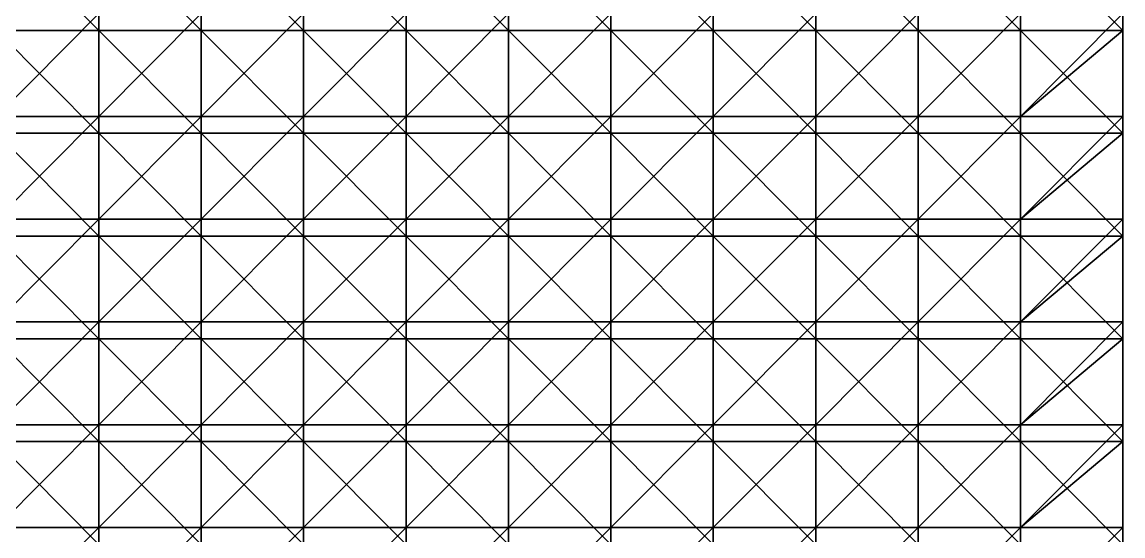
# Model space of a CAD drawing. Header units: inches. Extents: x 0 to 300, y 0 to 160.
# Drawn here: x 225 to 300, y 41.5 to 76.5 of the extents above; entities that cross this region are included whole.
import ezdxf

# ---------------------------------------------------------------- set-up
doc = ezdxf.new("R2010")
doc.units = ezdxf.units.IN
doc.header["$LTSCALE"] = 198.929398
doc.header["$MEASUREMENT"] = 0
for name, color, linetype in [('2', 7, 'CONTINUOUS'), ('4', 7, 'CONTINUOUS'), ('6', 7, 'CONTINUOUS')]:
    doc.layers.add(name, color=color, linetype=linetype)

msp = doc.modelspace()

# ---------------------------------------------------------------- linework, layer by layer
at = {"layer": '2', "linetype": 'CONTINUOUS'}
for points in [[(300, 82.93, -6.957), (300, 82.93), (300, 75.923, -6.957), (300, 82.93, -6.957)], [(300, 82.93), (300, 75.923), (300, 75.923, -6.957), (300, 82.93)], [(300, 82.93, -153.043), (300, 82.93, -146.087), (300, 75.923, -153.043), (300, 82.93, -153.043)], [(300, 77.07, -160), (300, 82.93, -153.043), (300, 75.923, -160), (300, 77.07, -160)], [(300, 75.923, -160), (300, 82.93, -153.043), (300, 75.923, -153.043), (300, 75.923, -160)], [(300, 82.93, -146.087), (300, 82.93, -139.13), (300, 75.923, -146.087), (300, 82.93, -146.087)], [(300, 75.923, -153.043), (300, 82.93, -146.087), (300, 75.923, -146.087), (300, 75.923, -153.043)], [(300, 82.93, -139.13), (300, 82.93, -132.174), (300, 75.923, -139.13), (300, 82.93, -139.13)], [(300, 75.923, -146.087), (300, 82.93, -139.13), (300, 75.923, -139.13), (300, 75.923, -146.087)], [(300, 82.93, -132.174), (300, 82.93, -125.217), (300, 75.923, -132.174), (300, 82.93, -132.174)], [(300, 75.923, -139.13), (300, 82.93, -132.174), (300, 75.923, -132.174), (300, 75.923, -139.13)], [(300, 82.93, -125.217), (300, 82.93, -118.261), (300, 75.923, -125.217), (300, 82.93, -125.217)], [(300, 75.923, -132.174), (300, 82.93, -125.217), (300, 75.923, -125.217), (300, 75.923, -132.174)], [(300, 82.93, -118.261), (300, 82.93, -111.304), (300, 75.923, -118.261), (300, 82.93, -118.261)], [(300, 75.923, -125.217), (300, 82.93, -118.261), (300, 75.923, -118.261), (300, 75.923, -125.217)], [(300, 82.93, -111.304), (300, 82.93, -104.348), (300, 75.923, -111.304), (300, 82.93, -111.304)], [(300, 75.923, -118.261), (300, 82.93, -111.304), (300, 75.923, -111.304), (300, 75.923, -118.261)], [(300, 82.93, -104.348), (300, 82.93, -97.391), (300, 75.923, -104.348), (300, 82.93, -104.348)], [(300, 75.923, -111.304), (300, 82.93, -104.348), (300, 75.923, -104.348), (300, 75.923, -111.304)], [(300, 82.93, -97.391), (300, 82.93, -90.435), (300, 75.923, -97.391), (300, 82.93, -97.391)], [(300, 75.923, -104.348), (300, 82.93, -97.391), (300, 75.923, -97.391), (300, 75.923, -104.348)], [(300, 82.93, -90.435), (300, 82.93, -83.478), (300, 75.923, -90.435), (300, 82.93, -90.435)], [(300, 75.923, -97.391), (300, 82.93, -90.435), (300, 75.923, -90.435), (300, 75.923, -97.391)], [(300, 82.93, -83.478), (300, 82.93, -76.522), (300, 75.923, -83.478), (300, 82.93, -83.478)], [(300, 75.923, -90.435), (300, 82.93, -83.478), (300, 75.923, -83.478), (300, 75.923, -90.435)], [(300, 82.93, -76.522), (300, 82.93, -69.565), (300, 75.923, -76.522), (300, 82.93, -76.522)], [(300, 75.923, -83.478), (300, 82.93, -76.522), (300, 75.923, -76.522), (300, 75.923, -83.478)], [(300, 82.93, -69.565), (300, 82.93, -62.609), (300, 75.923, -69.565), (300, 82.93, -69.565)], [(300, 75.923, -76.522), (300, 82.93, -69.565), (300, 75.923, -69.565), (300, 75.923, -76.522)], [(300, 82.93, -62.609), (300, 82.93, -55.652), (300, 75.923, -62.609), (300, 82.93, -62.609)], [(300, 75.923, -69.565), (300, 82.93, -62.609), (300, 75.923, -62.609), (300, 75.923, -69.565)], [(300, 82.93, -55.652), (300, 82.93, -48.696), (300, 75.923, -55.652), (300, 82.93, -55.652)], [(300, 75.923, -62.609), (300, 82.93, -55.652), (300, 75.923, -55.652), (300, 75.923, -62.609)], [(300, 82.93, -48.696), (300, 82.93, -41.739), (300, 75.923, -48.696), (300, 82.93, -48.696)], [(300, 75.923, -55.652), (300, 82.93, -48.696), (300, 75.923, -48.696), (300, 75.923, -55.652)], [(300, 82.93, -41.739), (300, 82.93, -34.783), (300, 75.923, -41.739), (300, 82.93, -41.739)], [(300, 75.923, -48.696), (300, 82.93, -41.739), (300, 75.923, -41.739), (300, 75.923, -48.696)], [(300, 82.93, -34.783), (300, 82.93, -27.826), (300, 75.923, -34.783), (300, 82.93, -34.783)], [(300, 75.923, -41.739), (300, 82.93, -34.783), (300, 75.923, -34.783), (300, 75.923, -41.739)], [(300, 82.93, -27.826), (300, 82.93, -20.87), (300, 75.923, -27.826), (300, 82.93, -27.826)], [(300, 75.923, -34.783), (300, 82.93, -27.826), (300, 75.923, -27.826), (300, 75.923, -34.783)], [(300, 82.93, -20.87), (300, 82.93, -13.913), (300, 75.923, -20.87), (300, 82.93, -20.87)], [(300, 75.923, -27.826), (300, 82.93, -20.87), (300, 75.923, -20.87), (300, 75.923, -27.826)], [(300, 82.93, -13.913), (300, 82.93, -6.957), (300, 75.923, -13.913), (300, 82.93, -13.913)], [(300, 75.923, -20.87), (300, 82.93, -13.913), (300, 75.923, -13.913), (300, 75.923, -20.87)], [(300, 75.923, -13.913), (300, 82.93, -6.957), (300, 75.923, -6.957), (300, 75.923, -13.913)], [(300, 75.923, -6.957), (300, 75.923), (300, 68.916, -6.957), (300, 75.923, -6.957)], [(300, 75.923), (300, 68.916), (300, 68.916, -6.957), (300, 75.923)], [(300, 75.923, -160), (300, 75.923, -153.043), (300, 70.063, -160), (300, 75.923, -160)], [(300, 75.923, -153.043), (300, 75.923, -146.087), (300, 68.916, -153.043), (300, 75.923, -153.043)], [(300, 70.063, -160), (300, 75.923, -153.043), (300, 68.916, -160), (300, 70.063, -160)], [(300, 68.916, -160), (300, 75.923, -153.043), (300, 68.916, -153.043), (300, 68.916, -160)], [(300, 75.923, -146.087), (300, 75.923, -139.13), (300, 68.916, -146.087), (300, 75.923, -146.087)], [(300, 68.916, -153.043), (300, 75.923, -146.087), (300, 68.916, -146.087), (300, 68.916, -153.043)], [(300, 75.923, -139.13), (300, 75.923, -132.174), (300, 68.916, -139.13), (300, 75.923, -139.13)], [(300, 68.916, -146.087), (300, 75.923, -139.13), (300, 68.916, -139.13), (300, 68.916, -146.087)], [(300, 75.923, -132.174), (300, 75.923, -125.217), (300, 68.916, -132.174), (300, 75.923, -132.174)], [(300, 68.916, -139.13), (300, 75.923, -132.174), (300, 68.916, -132.174), (300, 68.916, -139.13)], [(300, 75.923, -125.217), (300, 75.923, -118.261), (300, 68.916, -125.217), (300, 75.923, -125.217)], [(300, 68.916, -132.174), (300, 75.923, -125.217), (300, 68.916, -125.217), (300, 68.916, -132.174)], [(300, 75.923, -118.261), (300, 75.923, -111.304), (300, 68.916, -118.261), (300, 75.923, -118.261)], [(300, 68.916, -125.217), (300, 75.923, -118.261), (300, 68.916, -118.261), (300, 68.916, -125.217)], [(300, 75.923, -111.304), (300, 75.923, -104.348), (300, 68.916, -111.304), (300, 75.923, -111.304)], [(300, 68.916, -118.261), (300, 75.923, -111.304), (300, 68.916, -111.304), (300, 68.916, -118.261)], [(300, 75.923, -104.348), (300, 75.923, -97.391), (300, 68.916, -104.348), (300, 75.923, -104.348)], [(300, 68.916, -111.304), (300, 75.923, -104.348), (300, 68.916, -104.348), (300, 68.916, -111.304)], [(300, 75.923, -97.391), (300, 75.923, -90.435), (300, 68.916, -97.391), (300, 75.923, -97.391)], [(300, 68.916, -104.348), (300, 75.923, -97.391), (300, 68.916, -97.391), (300, 68.916, -104.348)], [(300, 75.923, -90.435), (300, 75.923, -83.478), (300, 68.916, -90.435), (300, 75.923, -90.435)], [(300, 68.916, -97.391), (300, 75.923, -90.435), (300, 68.916, -90.435), (300, 68.916, -97.391)], [(300, 75.923, -83.478), (300, 75.923, -76.522), (300, 68.916, -83.478), (300, 75.923, -83.478)], [(300, 68.916, -90.435), (300, 75.923, -83.478), (300, 68.916, -83.478), (300, 68.916, -90.435)], [(300, 75.923, -76.522), (300, 75.923, -69.565), (300, 68.916, -76.522), (300, 75.923, -76.522)], [(300, 68.916, -83.478), (300, 75.923, -76.522), (300, 68.916, -76.522), (300, 68.916, -83.478)], [(300, 75.923, -69.565), (300, 75.923, -62.609), (300, 68.916, -69.565), (300, 75.923, -69.565)], [(300, 68.916, -76.522), (300, 75.923, -69.565), (300, 68.916, -69.565), (300, 68.916, -76.522)], [(300, 75.923, -62.609), (300, 75.923, -55.652), (300, 68.916, -62.609), (300, 75.923, -62.609)], [(300, 68.916, -69.565), (300, 75.923, -62.609), (300, 68.916, -62.609), (300, 68.916, -69.565)], [(300, 75.923, -55.652), (300, 75.923, -48.696), (300, 68.916, -55.652), (300, 75.923, -55.652)], [(300, 68.916, -62.609), (300, 75.923, -55.652), (300, 68.916, -55.652), (300, 68.916, -62.609)], [(300, 75.923, -48.696), (300, 75.923, -41.739), (300, 68.916, -48.696), (300, 75.923, -48.696)], [(300, 68.916, -55.652), (300, 75.923, -48.696), (300, 68.916, -48.696), (300, 68.916, -55.652)], [(300, 75.923, -41.739), (300, 75.923, -34.783), (300, 68.916, -41.739), (300, 75.923, -41.739)], [(300, 68.916, -48.696), (300, 75.923, -41.739), (300, 68.916, -41.739), (300, 68.916, -48.696)], [(300, 75.923, -34.783), (300, 75.923, -27.826), (300, 68.916, -34.783), (300, 75.923, -34.783)], [(300, 68.916, -41.739), (300, 75.923, -34.783), (300, 68.916, -34.783), (300, 68.916, -41.739)], [(300, 75.923, -27.826), (300, 75.923, -20.87), (300, 68.916, -27.826), (300, 75.923, -27.826)], [(300, 68.916, -34.783), (300, 75.923, -27.826), (300, 68.916, -27.826), (300, 68.916, -34.783)], [(300, 75.923, -20.87), (300, 75.923, -13.913), (300, 68.916, -20.87), (300, 75.923, -20.87)], [(300, 68.916, -27.826), (300, 75.923, -20.87), (300, 68.916, -20.87), (300, 68.916, -27.826)], [(300, 75.923, -13.913), (300, 75.923, -6.957), (300, 68.916, -13.913), (300, 75.923, -13.913)], [(300, 68.916, -20.87), (300, 75.923, -13.913), (300, 68.916, -13.913), (300, 68.916, -20.87)], [(300, 68.916, -13.913), (300, 75.923, -6.957), (300, 68.916, -6.957), (300, 68.916, -13.913)], [(300, 68.916, -6.957), (300, 68.916), (300, 61.909, -6.957), (300, 68.916, -6.957)], [(300, 68.916), (300, 61.909), (300, 61.909, -6.957), (300, 68.916)], [(300, 68.916, -160), (300, 68.916, -153.043), (300, 63.056, -160), (300, 68.916, -160)], [(300, 68.916, -153.043), (300, 68.916, -146.087), (300, 61.909, -153.043), (300, 68.916, -153.043)], [(300, 63.056, -160), (300, 68.916, -153.043), (300, 61.909, -160), (300, 63.056, -160)], [(300, 61.909, -160), (300, 68.916, -153.043), (300, 61.909, -153.043), (300, 61.909, -160)], [(300, 68.916, -146.087), (300, 68.916, -139.13), (300, 61.909, -146.087), (300, 68.916, -146.087)], [(300, 61.909, -153.043), (300, 68.916, -146.087), (300, 61.909, -146.087), (300, 61.909, -153.043)], [(300, 68.916, -139.13), (300, 68.916, -132.174), (300, 61.909, -139.13), (300, 68.916, -139.13)], [(300, 61.909, -146.087), (300, 68.916, -139.13), (300, 61.909, -139.13), (300, 61.909, -146.087)], [(300, 68.916, -132.174), (300, 68.916, -125.217), (300, 61.909, -132.174), (300, 68.916, -132.174)], [(300, 61.909, -139.13), (300, 68.916, -132.174), (300, 61.909, -132.174), (300, 61.909, -139.13)], [(300, 68.916, -125.217), (300, 68.916, -118.261), (300, 61.909, -125.217), (300, 68.916, -125.217)], [(300, 61.909, -132.174), (300, 68.916, -125.217), (300, 61.909, -125.217), (300, 61.909, -132.174)], [(300, 68.916, -118.261), (300, 68.916, -111.304), (300, 61.909, -118.261), (300, 68.916, -118.261)], [(300, 61.909, -125.217), (300, 68.916, -118.261), (300, 61.909, -118.261), (300, 61.909, -125.217)], [(300, 68.916, -111.304), (300, 68.916, -104.348), (300, 61.909, -111.304), (300, 68.916, -111.304)], [(300, 61.909, -118.261), (300, 68.916, -111.304), (300, 61.909, -111.304), (300, 61.909, -118.261)], [(300, 68.916, -104.348), (300, 68.916, -97.391), (300, 61.909, -104.348), (300, 68.916, -104.348)], [(300, 61.909, -111.304), (300, 68.916, -104.348), (300, 61.909, -104.348), (300, 61.909, -111.304)], [(300, 68.916, -97.391), (300, 68.916, -90.435), (300, 61.909, -97.391), (300, 68.916, -97.391)], [(300, 61.909, -104.348), (300, 68.916, -97.391), (300, 61.909, -97.391), (300, 61.909, -104.348)], [(300, 68.916, -90.435), (300, 68.916, -83.478), (300, 61.909, -90.435), (300, 68.916, -90.435)], [(300, 61.909, -97.391), (300, 68.916, -90.435), (300, 61.909, -90.435), (300, 61.909, -97.391)], [(300, 68.916, -83.478), (300, 68.916, -76.522), (300, 61.909, -83.478), (300, 68.916, -83.478)], [(300, 61.909, -90.435), (300, 68.916, -83.478), (300, 61.909, -83.478), (300, 61.909, -90.435)], [(300, 68.916, -76.522), (300, 68.916, -69.565), (300, 61.909, -76.522), (300, 68.916, -76.522)], [(300, 61.909, -83.478), (300, 68.916, -76.522), (300, 61.909, -76.522), (300, 61.909, -83.478)], [(300, 68.916, -69.565), (300, 68.916, -62.609), (300, 61.909, -69.565), (300, 68.916, -69.565)], [(300, 61.909, -76.522), (300, 68.916, -69.565), (300, 61.909, -69.565), (300, 61.909, -76.522)], [(300, 68.916, -62.609), (300, 68.916, -55.652), (300, 61.909, -62.609), (300, 68.916, -62.609)], [(300, 61.909, -69.565), (300, 68.916, -62.609), (300, 61.909, -62.609), (300, 61.909, -69.565)], [(300, 68.916, -55.652), (300, 68.916, -48.696), (300, 61.909, -55.652), (300, 68.916, -55.652)], [(300, 61.909, -62.609), (300, 68.916, -55.652), (300, 61.909, -55.652), (300, 61.909, -62.609)], [(300, 68.916, -48.696), (300, 68.916, -41.739), (300, 61.909, -48.696), (300, 68.916, -48.696)], [(300, 61.909, -55.652), (300, 68.916, -48.696), (300, 61.909, -48.696), (300, 61.909, -55.652)], [(300, 68.916, -41.739), (300, 68.916, -34.783), (300, 61.909, -41.739), (300, 68.916, -41.739)], [(300, 61.909, -48.696), (300, 68.916, -41.739), (300, 61.909, -41.739), (300, 61.909, -48.696)], [(300, 68.916, -34.783), (300, 68.916, -27.826), (300, 61.909, -34.783), (300, 68.916, -34.783)], [(300, 61.909, -41.739), (300, 68.916, -34.783), (300, 61.909, -34.783), (300, 61.909, -41.739)], [(300, 68.916, -27.826), (300, 68.916, -20.87), (300, 61.909, -27.826), (300, 68.916, -27.826)], [(300, 61.909, -34.783), (300, 68.916, -27.826), (300, 61.909, -27.826), (300, 61.909, -34.783)], [(300, 68.916, -20.87), (300, 68.916, -13.913), (300, 61.909, -20.87), (300, 68.916, -20.87)], [(300, 61.909, -27.826), (300, 68.916, -20.87), (300, 61.909, -20.87), (300, 61.909, -27.826)], [(300, 68.916, -13.913), (300, 68.916, -6.957), (300, 61.909, -13.913), (300, 68.916, -13.913)], [(300, 61.909, -20.87), (300, 68.916, -13.913), (300, 61.909, -13.913), (300, 61.909, -20.87)], [(300, 61.909, -13.913), (300, 68.916, -6.957), (300, 61.909, -6.957), (300, 61.909, -13.913)], [(300, 61.909, -6.957), (300, 61.909), (300, 54.902, -6.957), (300, 61.909, -6.957)], [(300, 61.909), (300, 54.902), (300, 54.902, -6.957), (300, 61.909)], [(300, 61.909, -160), (300, 61.909, -153.043), (300, 56.049, -160), (300, 61.909, -160)], [(300, 61.909, -153.043), (300, 61.909, -146.087), (300, 54.902, -153.043), (300, 61.909, -153.043)], [(300, 56.049, -160), (300, 61.909, -153.043), (300, 54.902, -160), (300, 56.049, -160)], [(300, 54.902, -160), (300, 61.909, -153.043), (300, 54.902, -153.043), (300, 54.902, -160)], [(300, 61.909, -146.087), (300, 61.909, -139.13), (300, 54.902, -146.087), (300, 61.909, -146.087)], [(300, 54.902, -153.043), (300, 61.909, -146.087), (300, 54.902, -146.087), (300, 54.902, -153.043)], [(300, 61.909, -139.13), (300, 61.909, -132.174), (300, 54.902, -139.13), (300, 61.909, -139.13)], [(300, 54.902, -146.087), (300, 61.909, -139.13), (300, 54.902, -139.13), (300, 54.902, -146.087)], [(300, 61.909, -132.174), (300, 61.909, -125.217), (300, 54.902, -132.174), (300, 61.909, -132.174)], [(300, 54.902, -139.13), (300, 61.909, -132.174), (300, 54.902, -132.174), (300, 54.902, -139.13)], [(300, 61.909, -125.217), (300, 61.909, -118.261), (300, 54.902, -125.217), (300, 61.909, -125.217)], [(300, 54.902, -132.174), (300, 61.909, -125.217), (300, 54.902, -125.217), (300, 54.902, -132.174)], [(300, 61.909, -118.261), (300, 61.909, -111.304), (300, 54.902, -118.261), (300, 61.909, -118.261)], [(300, 54.902, -125.217), (300, 61.909, -118.261), (300, 54.902, -118.261), (300, 54.902, -125.217)], [(300, 61.909, -111.304), (300, 61.909, -104.348), (300, 54.902, -111.304), (300, 61.909, -111.304)], [(300, 54.902, -118.261), (300, 61.909, -111.304), (300, 54.902, -111.304), (300, 54.902, -118.261)], [(300, 61.909, -104.348), (300, 61.909, -97.391), (300, 54.902, -104.348), (300, 61.909, -104.348)], [(300, 54.902, -111.304), (300, 61.909, -104.348), (300, 54.902, -104.348), (300, 54.902, -111.304)], [(300, 61.909, -97.391), (300, 61.909, -90.435), (300, 54.902, -97.391), (300, 61.909, -97.391)], [(300, 54.902, -104.348), (300, 61.909, -97.391), (300, 54.902, -97.391), (300, 54.902, -104.348)], [(300, 61.909, -90.435), (300, 61.909, -83.478), (300, 54.902, -90.435), (300, 61.909, -90.435)], [(300, 54.902, -97.391), (300, 61.909, -90.435), (300, 54.902, -90.435), (300, 54.902, -97.391)], [(300, 61.909, -83.478), (300, 61.909, -76.522), (300, 54.902, -83.478), (300, 61.909, -83.478)], [(300, 54.902, -90.435), (300, 61.909, -83.478), (300, 54.902, -83.478), (300, 54.902, -90.435)], [(300, 61.909, -76.522), (300, 61.909, -69.565), (300, 54.902, -76.522), (300, 61.909, -76.522)], [(300, 54.902, -83.478), (300, 61.909, -76.522), (300, 54.902, -76.522), (300, 54.902, -83.478)], [(300, 61.909, -69.565), (300, 61.909, -62.609), (300, 54.902, -69.565), (300, 61.909, -69.565)], [(300, 54.902, -76.522), (300, 61.909, -69.565), (300, 54.902, -69.565), (300, 54.902, -76.522)], [(300, 61.909, -62.609), (300, 61.909, -55.652), (300, 54.902, -62.609), (300, 61.909, -62.609)], [(300, 54.902, -69.565), (300, 61.909, -62.609), (300, 54.902, -62.609), (300, 54.902, -69.565)], [(300, 61.909, -55.652), (300, 61.909, -48.696), (300, 54.902, -55.652), (300, 61.909, -55.652)], [(300, 54.902, -62.609), (300, 61.909, -55.652), (300, 54.902, -55.652), (300, 54.902, -62.609)], [(300, 61.909, -48.696), (300, 61.909, -41.739), (300, 54.902, -48.696), (300, 61.909, -48.696)], [(300, 54.902, -55.652), (300, 61.909, -48.696), (300, 54.902, -48.696), (300, 54.902, -55.652)], [(300, 61.909, -41.739), (300, 61.909, -34.783), (300, 54.902, -41.739), (300, 61.909, -41.739)], [(300, 54.902, -48.696), (300, 61.909, -41.739), (300, 54.902, -41.739), (300, 54.902, -48.696)], [(300, 61.909, -34.783), (300, 61.909, -27.826), (300, 54.902, -34.783), (300, 61.909, -34.783)], [(300, 54.902, -41.739), (300, 61.909, -34.783), (300, 54.902, -34.783), (300, 54.902, -41.739)], [(300, 61.909, -27.826), (300, 61.909, -20.87), (300, 54.902, -27.826), (300, 61.909, -27.826)], [(300, 54.902, -34.783), (300, 61.909, -27.826), (300, 54.902, -27.826), (300, 54.902, -34.783)], [(300, 61.909, -20.87), (300, 61.909, -13.913), (300, 54.902, -20.87), (300, 61.909, -20.87)], [(300, 54.902, -27.826), (300, 61.909, -20.87), (300, 54.902, -20.87), (300, 54.902, -27.826)], [(300, 61.909, -13.913), (300, 61.909, -6.957), (300, 54.902, -13.913), (300, 61.909, -13.913)], [(300, 54.902, -20.87), (300, 61.909, -13.913), (300, 54.902, -13.913), (300, 54.902, -20.87)], [(300, 54.902, -13.913), (300, 61.909, -6.957), (300, 54.902, -6.957), (300, 54.902, -13.913)], [(300, 54.902, -6.957), (300, 54.902), (300, 47.895, -6.957), (300, 54.902, -6.957)], [(300, 54.902), (300, 47.895), (300, 47.895, -6.957), (300, 54.902)], [(300, 54.902, -160), (300, 54.902, -153.043), (300, 49.042, -160), (300, 54.902, -160)], [(300, 54.902, -153.043), (300, 54.902, -146.087), (300, 47.895, -153.043), (300, 54.902, -153.043)], [(300, 49.042, -160), (300, 54.902, -153.043), (300, 47.895, -160), (300, 49.042, -160)], [(300, 47.895, -160), (300, 54.902, -153.043), (300, 47.895, -153.043), (300, 47.895, -160)], [(300, 54.902, -146.087), (300, 54.902, -139.13), (300, 47.895, -146.087), (300, 54.902, -146.087)], [(300, 47.895, -153.043), (300, 54.902, -146.087), (300, 47.895, -146.087), (300, 47.895, -153.043)], [(300, 54.902, -139.13), (300, 54.902, -132.174), (300, 47.895, -139.13), (300, 54.902, -139.13)], [(300, 47.895, -146.087), (300, 54.902, -139.13), (300, 47.895, -139.13), (300, 47.895, -146.087)], [(300, 54.902, -132.174), (300, 54.902, -125.217), (300, 47.895, -132.174), (300, 54.902, -132.174)], [(300, 47.895, -139.13), (300, 54.902, -132.174), (300, 47.895, -132.174), (300, 47.895, -139.13)], [(300, 54.902, -125.217), (300, 54.902, -118.261), (300, 47.895, -125.217), (300, 54.902, -125.217)], [(300, 47.895, -132.174), (300, 54.902, -125.217), (300, 47.895, -125.217), (300, 47.895, -132.174)], [(300, 54.902, -118.261), (300, 54.902, -111.304), (300, 47.895, -118.261), (300, 54.902, -118.261)], [(300, 47.895, -125.217), (300, 54.902, -118.261), (300, 47.895, -118.261), (300, 47.895, -125.217)], [(300, 54.902, -111.304), (300, 54.902, -104.348), (300, 47.895, -111.304), (300, 54.902, -111.304)], [(300, 47.895, -118.261), (300, 54.902, -111.304), (300, 47.895, -111.304), (300, 47.895, -118.261)], [(300, 54.902, -104.348), (300, 54.902, -97.391), (300, 47.895, -104.348), (300, 54.902, -104.348)], [(300, 47.895, -111.304), (300, 54.902, -104.348), (300, 47.895, -104.348), (300, 47.895, -111.304)], [(300, 54.902, -97.391), (300, 54.902, -90.435), (300, 47.895, -97.391), (300, 54.902, -97.391)], [(300, 47.895, -104.348), (300, 54.902, -97.391), (300, 47.895, -97.391), (300, 47.895, -104.348)], [(300, 54.902, -90.435), (300, 54.902, -83.478), (300, 47.895, -90.435), (300, 54.902, -90.435)], [(300, 47.895, -97.391), (300, 54.902, -90.435), (300, 47.895, -90.435), (300, 47.895, -97.391)], [(300, 54.902, -83.478), (300, 54.902, -76.522), (300, 47.895, -83.478), (300, 54.902, -83.478)], [(300, 47.895, -90.435), (300, 54.902, -83.478), (300, 47.895, -83.478), (300, 47.895, -90.435)], [(300, 54.902, -76.522), (300, 54.902, -69.565), (300, 47.895, -76.522), (300, 54.902, -76.522)], [(300, 47.895, -83.478), (300, 54.902, -76.522), (300, 47.895, -76.522), (300, 47.895, -83.478)], [(300, 54.902, -69.565), (300, 54.902, -62.609), (300, 47.895, -69.565), (300, 54.902, -69.565)], [(300, 47.895, -76.522), (300, 54.902, -69.565), (300, 47.895, -69.565), (300, 47.895, -76.522)], [(300, 54.902, -62.609), (300, 54.902, -55.652), (300, 47.895, -62.609), (300, 54.902, -62.609)], [(300, 47.895, -69.565), (300, 54.902, -62.609), (300, 47.895, -62.609), (300, 47.895, -69.565)], [(300, 54.902, -55.652), (300, 54.902, -48.696), (300, 47.895, -55.652), (300, 54.902, -55.652)], [(300, 47.895, -62.609), (300, 54.902, -55.652), (300, 47.895, -55.652), (300, 47.895, -62.609)], [(300, 54.902, -48.696), (300, 54.902, -41.739), (300, 47.895, -48.696), (300, 54.902, -48.696)], [(300, 47.895, -55.652), (300, 54.902, -48.696), (300, 47.895, -48.696), (300, 47.895, -55.652)], [(300, 54.902, -41.739), (300, 54.902, -34.783), (300, 47.895, -41.739), (300, 54.902, -41.739)], [(300, 47.895, -48.696), (300, 54.902, -41.739), (300, 47.895, -41.739), (300, 47.895, -48.696)], [(300, 54.902, -34.783), (300, 54.902, -27.826), (300, 47.895, -34.783), (300, 54.902, -34.783)], [(300, 47.895, -41.739), (300, 54.902, -34.783), (300, 47.895, -34.783), (300, 47.895, -41.739)], [(300, 54.902, -27.826), (300, 54.902, -20.87), (300, 47.895, -27.826), (300, 54.902, -27.826)], [(300, 47.895, -34.783), (300, 54.902, -27.826), (300, 47.895, -27.826), (300, 47.895, -34.783)], [(300, 54.902, -20.87), (300, 54.902, -13.913), (300, 47.895, -20.87), (300, 54.902, -20.87)], [(300, 47.895, -27.826), (300, 54.902, -20.87), (300, 47.895, -20.87), (300, 47.895, -27.826)], [(300, 54.902, -13.913), (300, 54.902, -6.957), (300, 47.895, -13.913), (300, 54.902, -13.913)], [(300, 47.895, -20.87), (300, 54.902, -13.913), (300, 47.895, -13.913), (300, 47.895, -20.87)], [(300, 47.895, -13.913), (300, 54.902, -6.957), (300, 47.895, -6.957), (300, 47.895, -13.913)], [(300, 47.895, -6.957), (300, 47.895), (300, 40.888, -6.957), (300, 47.895, -6.957)], [(300, 47.895), (300, 40.888), (300, 40.888, -6.957), (300, 47.895)], [(300, 47.895, -160), (300, 47.895, -153.043), (300, 42.035, -160), (300, 47.895, -160)], [(300, 47.895, -153.043), (300, 47.895, -146.087), (300, 40.888, -153.043), (300, 47.895, -153.043)], [(300, 42.035, -160), (300, 47.895, -153.043), (300, 40.888, -160), (300, 42.035, -160)], [(300, 40.888, -160), (300, 47.895, -153.043), (300, 40.888, -153.043), (300, 40.888, -160)], [(300, 47.895, -146.087), (300, 47.895, -139.13), (300, 40.888, -146.087), (300, 47.895, -146.087)], [(300, 40.888, -153.043), (300, 47.895, -146.087), (300, 40.888, -146.087), (300, 40.888, -153.043)], [(300, 47.895, -139.13), (300, 47.895, -132.174), (300, 40.888, -139.13), (300, 47.895, -139.13)], [(300, 40.888, -146.087), (300, 47.895, -139.13), (300, 40.888, -139.13), (300, 40.888, -146.087)], [(300, 47.895, -132.174), (300, 47.895, -125.217), (300, 40.888, -132.174), (300, 47.895, -132.174)], [(300, 40.888, -139.13), (300, 47.895, -132.174), (300, 40.888, -132.174), (300, 40.888, -139.13)], [(300, 47.895, -125.217), (300, 47.895, -118.261), (300, 40.888, -125.217), (300, 47.895, -125.217)], [(300, 40.888, -132.174), (300, 47.895, -125.217), (300, 40.888, -125.217), (300, 40.888, -132.174)], [(300, 47.895, -118.261), (300, 47.895, -111.304), (300, 40.888, -118.261), (300, 47.895, -118.261)], [(300, 40.888, -125.217), (300, 47.895, -118.261), (300, 40.888, -118.261), (300, 40.888, -125.217)], [(300, 47.895, -111.304), (300, 47.895, -104.348), (300, 40.888, -111.304), (300, 47.895, -111.304)], [(300, 40.888, -118.261), (300, 47.895, -111.304), (300, 40.888, -111.304), (300, 40.888, -118.261)], [(300, 47.895, -104.348), (300, 47.895, -97.391), (300, 40.888, -104.348), (300, 47.895, -104.348)], [(300, 40.888, -111.304), (300, 47.895, -104.348), (300, 40.888, -104.348), (300, 40.888, -111.304)], [(300, 47.895, -97.391), (300, 47.895, -90.435), (300, 40.888, -97.391), (300, 47.895, -97.391)], [(300, 40.888, -104.348), (300, 47.895, -97.391), (300, 40.888, -97.391), (300, 40.888, -104.348)], [(300, 47.895, -90.435), (300, 47.895, -83.478), (300, 40.888, -90.435), (300, 47.895, -90.435)], [(300, 40.888, -97.391), (300, 47.895, -90.435), (300, 40.888, -90.435), (300, 40.888, -97.391)], [(300, 47.895, -83.478), (300, 47.895, -76.522), (300, 40.888, -83.478), (300, 47.895, -83.478)], [(300, 40.888, -90.435), (300, 47.895, -83.478), (300, 40.888, -83.478), (300, 40.888, -90.435)], [(300, 47.895, -76.522), (300, 47.895, -69.565), (300, 40.888, -76.522), (300, 47.895, -76.522)], [(300, 40.888, -83.478), (300, 47.895, -76.522), (300, 40.888, -76.522), (300, 40.888, -83.478)], [(300, 47.895, -69.565), (300, 47.895, -62.609), (300, 40.888, -69.565), (300, 47.895, -69.565)], [(300, 40.888, -76.522), (300, 47.895, -69.565), (300, 40.888, -69.565), (300, 40.888, -76.522)], [(300, 47.895, -62.609), (300, 47.895, -55.652), (300, 40.888, -62.609), (300, 47.895, -62.609)], [(300, 40.888, -69.565), (300, 47.895, -62.609), (300, 40.888, -62.609), (300, 40.888, -69.565)], [(300, 47.895, -55.652), (300, 47.895, -48.696), (300, 40.888, -55.652), (300, 47.895, -55.652)], [(300, 40.888, -62.609), (300, 47.895, -55.652), (300, 40.888, -55.652), (300, 40.888, -62.609)], [(300, 47.895, -48.696), (300, 47.895, -41.739), (300, 40.888, -48.696), (300, 47.895, -48.696)], [(300, 40.888, -55.652), (300, 47.895, -48.696), (300, 40.888, -48.696), (300, 40.888, -55.652)], [(300, 47.895, -41.739), (300, 47.895, -34.783), (300, 40.888, -41.739), (300, 47.895, -41.739)], [(300, 40.888, -48.696), (300, 47.895, -41.739), (300, 40.888, -41.739), (300, 40.888, -48.696)], [(300, 47.895, -34.783), (300, 47.895, -27.826), (300, 40.888, -34.783), (300, 47.895, -34.783)], [(300, 40.888, -41.739), (300, 47.895, -34.783), (300, 40.888, -34.783), (300, 40.888, -41.739)], [(300, 47.895, -27.826), (300, 47.895, -20.87), (300, 40.888, -27.826), (300, 47.895, -27.826)], [(300, 40.888, -34.783), (300, 47.895, -27.826), (300, 40.888, -27.826), (300, 40.888, -34.783)], [(300, 47.895, -20.87), (300, 47.895, -13.913), (300, 40.888, -20.87), (300, 47.895, -20.87)], [(300, 40.888, -27.826), (300, 47.895, -20.87), (300, 40.888, -20.87), (300, 40.888, -27.826)], [(300, 47.895, -13.913), (300, 47.895, -6.957), (300, 40.888, -13.913), (300, 47.895, -13.913)], [(300, 40.888, -20.87), (300, 47.895, -13.913), (300, 40.888, -13.913), (300, 40.888, -20.87)], [(300, 40.888, -13.913), (300, 47.895, -6.957), (300, 40.888, -6.957), (300, 40.888, -13.913)]]:
    msp.add_3dface(points, dxfattribs=at)
at = {"layer": '4', "linetype": 'CONTINUOUS'}
for points in [[(230.233, 70.063, -160), (223.256, 70.063, -160), (230.233, 77.07, -160), (230.233, 70.063, -160)], [(230.233, 77.07, -160), (223.256, 70.063, -160), (223.256, 77.07, -160), (230.233, 77.07, -160)], [(237.209, 70.063, -160), (230.233, 70.063, -160), (237.209, 77.07, -160), (237.209, 70.063, -160)], [(237.209, 77.07, -160), (230.233, 70.063, -160), (230.233, 77.07, -160), (237.209, 77.07, -160)], [(244.186, 70.063, -160), (237.209, 70.063, -160), (244.186, 77.07, -160), (244.186, 70.063, -160)], [(244.186, 77.07, -160), (237.209, 70.063, -160), (237.209, 77.07, -160), (244.186, 77.07, -160)], [(251.163, 70.063, -160), (244.186, 70.063, -160), (251.163, 77.07, -160), (251.163, 70.063, -160)], [(251.163, 77.07, -160), (244.186, 70.063, -160), (244.186, 77.07, -160), (251.163, 77.07, -160)], [(258.14, 70.063, -160), (251.163, 70.063, -160), (258.14, 77.07, -160), (258.14, 70.063, -160)], [(258.14, 77.07, -160), (251.163, 70.063, -160), (251.163, 77.07, -160), (258.14, 77.07, -160)], [(265.116, 70.063, -160), (258.14, 70.063, -160), (265.116, 77.07, -160), (265.116, 70.063, -160)], [(265.116, 77.07, -160), (258.14, 70.063, -160), (258.14, 77.07, -160), (265.116, 77.07, -160)], [(272.093, 70.063, -160), (265.116, 70.063, -160), (272.093, 77.07, -160), (272.093, 70.063, -160)], [(272.093, 77.07, -160), (265.116, 70.063, -160), (265.116, 77.07, -160), (272.093, 77.07, -160)], [(279.07, 70.063, -160), (272.093, 70.063, -160), (279.07, 77.07, -160), (279.07, 70.063, -160)], [(279.07, 77.07, -160), (272.093, 70.063, -160), (272.093, 77.07, -160), (279.07, 77.07, -160)], [(286.047, 70.063, -160), (279.07, 70.063, -160), (286.047, 77.07, -160), (286.047, 70.063, -160)], [(286.047, 77.07, -160), (279.07, 70.063, -160), (279.07, 77.07, -160), (286.047, 77.07, -160)], [(293.023, 70.063, -160), (286.047, 70.063, -160), (293.023, 77.07, -160), (293.023, 70.063, -160)], [(293.023, 77.07, -160), (286.047, 70.063, -160), (286.047, 77.07, -160), (293.023, 77.07, -160)], [(300, 77.07, -160), (300, 75.923, -160), (293.023, 70.063, -160), (300, 77.07, -160)], [(300, 77.07, -160), (293.023, 70.063, -160), (293.023, 77.07, -160), (300, 77.07, -160)], [(300, 75.923, -160), (300, 70.063, -160), (293.023, 70.063, -160), (300, 75.923, -160)], [(230.233, 63.056, -160), (223.256, 63.056, -160), (230.233, 70.063, -160), (230.233, 63.056, -160)], [(230.233, 70.063, -160), (223.256, 63.056, -160), (223.256, 70.063, -160), (230.233, 70.063, -160)], [(237.209, 63.056, -160), (230.233, 63.056, -160), (237.209, 70.063, -160), (237.209, 63.056, -160)], [(237.209, 70.063, -160), (230.233, 63.056, -160), (230.233, 70.063, -160), (237.209, 70.063, -160)], [(244.186, 63.056, -160), (237.209, 63.056, -160), (244.186, 70.063, -160), (244.186, 63.056, -160)], [(244.186, 70.063, -160), (237.209, 63.056, -160), (237.209, 70.063, -160), (244.186, 70.063, -160)], [(251.163, 63.056, -160), (244.186, 63.056, -160), (251.163, 70.063, -160), (251.163, 63.056, -160)], [(251.163, 70.063, -160), (244.186, 63.056, -160), (244.186, 70.063, -160), (251.163, 70.063, -160)], [(258.14, 63.056, -160), (251.163, 63.056, -160), (258.14, 70.063, -160), (258.14, 63.056, -160)], [(258.14, 70.063, -160), (251.163, 63.056, -160), (251.163, 70.063, -160), (258.14, 70.063, -160)], [(265.116, 63.056, -160), (258.14, 63.056, -160), (265.116, 70.063, -160), (265.116, 63.056, -160)], [(265.116, 70.063, -160), (258.14, 63.056, -160), (258.14, 70.063, -160), (265.116, 70.063, -160)], [(272.093, 63.056, -160), (265.116, 63.056, -160), (272.093, 70.063, -160), (272.093, 63.056, -160)], [(272.093, 70.063, -160), (265.116, 63.056, -160), (265.116, 70.063, -160), (272.093, 70.063, -160)], [(279.07, 63.056, -160), (272.093, 63.056, -160), (279.07, 70.063, -160), (279.07, 63.056, -160)], [(279.07, 70.063, -160), (272.093, 63.056, -160), (272.093, 70.063, -160), (279.07, 70.063, -160)], [(286.047, 63.056, -160), (279.07, 63.056, -160), (286.047, 70.063, -160), (286.047, 63.056, -160)], [(286.047, 70.063, -160), (279.07, 63.056, -160), (279.07, 70.063, -160), (286.047, 70.063, -160)], [(293.023, 63.056, -160), (286.047, 63.056, -160), (293.023, 70.063, -160), (293.023, 63.056, -160)], [(293.023, 70.063, -160), (286.047, 63.056, -160), (286.047, 70.063, -160), (293.023, 70.063, -160)], [(300, 70.063, -160), (300, 68.916, -160), (293.023, 63.056, -160), (300, 70.063, -160)], [(300, 70.063, -160), (293.023, 63.056, -160), (293.023, 70.063, -160), (300, 70.063, -160)], [(300, 68.916, -160), (300, 63.056, -160), (293.023, 63.056, -160), (300, 68.916, -160)], [(230.233, 56.049, -160), (223.256, 56.049, -160), (230.233, 63.056, -160), (230.233, 56.049, -160)], [(230.233, 63.056, -160), (223.256, 56.049, -160), (223.256, 63.056, -160), (230.233, 63.056, -160)], [(237.209, 56.049, -160), (230.233, 56.049, -160), (237.209, 63.056, -160), (237.209, 56.049, -160)], [(237.209, 63.056, -160), (230.233, 56.049, -160), (230.233, 63.056, -160), (237.209, 63.056, -160)], [(244.186, 56.049, -160), (237.209, 56.049, -160), (244.186, 63.056, -160), (244.186, 56.049, -160)], [(244.186, 63.056, -160), (237.209, 56.049, -160), (237.209, 63.056, -160), (244.186, 63.056, -160)], [(251.163, 56.049, -160), (244.186, 56.049, -160), (251.163, 63.056, -160), (251.163, 56.049, -160)], [(251.163, 63.056, -160), (244.186, 56.049, -160), (244.186, 63.056, -160), (251.163, 63.056, -160)], [(258.14, 56.049, -160), (251.163, 56.049, -160), (258.14, 63.056, -160), (258.14, 56.049, -160)], [(258.14, 63.056, -160), (251.163, 56.049, -160), (251.163, 63.056, -160), (258.14, 63.056, -160)], [(265.116, 56.049, -160), (258.14, 56.049, -160), (265.116, 63.056, -160), (265.116, 56.049, -160)], [(265.116, 63.056, -160), (258.14, 56.049, -160), (258.14, 63.056, -160), (265.116, 63.056, -160)], [(272.093, 56.049, -160), (265.116, 56.049, -160), (272.093, 63.056, -160), (272.093, 56.049, -160)], [(272.093, 63.056, -160), (265.116, 56.049, -160), (265.116, 63.056, -160), (272.093, 63.056, -160)], [(279.07, 56.049, -160), (272.093, 56.049, -160), (279.07, 63.056, -160), (279.07, 56.049, -160)], [(279.07, 63.056, -160), (272.093, 56.049, -160), (272.093, 63.056, -160), (279.07, 63.056, -160)], [(286.047, 56.049, -160), (279.07, 56.049, -160), (286.047, 63.056, -160), (286.047, 56.049, -160)], [(286.047, 63.056, -160), (279.07, 56.049, -160), (279.07, 63.056, -160), (286.047, 63.056, -160)], [(293.023, 56.049, -160), (286.047, 56.049, -160), (293.023, 63.056, -160), (293.023, 56.049, -160)], [(293.023, 63.056, -160), (286.047, 56.049, -160), (286.047, 63.056, -160), (293.023, 63.056, -160)], [(300, 63.056, -160), (300, 61.909, -160), (293.023, 56.049, -160), (300, 63.056, -160)], [(300, 63.056, -160), (293.023, 56.049, -160), (293.023, 63.056, -160), (300, 63.056, -160)], [(300, 61.909, -160), (300, 56.049, -160), (293.023, 56.049, -160), (300, 61.909, -160)], [(230.233, 49.042, -160), (223.256, 49.042, -160), (230.233, 56.049, -160), (230.233, 49.042, -160)], [(230.233, 56.049, -160), (223.256, 49.042, -160), (223.256, 56.049, -160), (230.233, 56.049, -160)], [(237.209, 49.042, -160), (230.233, 49.042, -160), (237.209, 56.049, -160), (237.209, 49.042, -160)], [(237.209, 56.049, -160), (230.233, 49.042, -160), (230.233, 56.049, -160), (237.209, 56.049, -160)], [(244.186, 49.042, -160), (237.209, 49.042, -160), (244.186, 56.049, -160), (244.186, 49.042, -160)], [(244.186, 56.049, -160), (237.209, 49.042, -160), (237.209, 56.049, -160), (244.186, 56.049, -160)], [(251.163, 49.042, -160), (244.186, 49.042, -160), (251.163, 56.049, -160), (251.163, 49.042, -160)], [(251.163, 56.049, -160), (244.186, 49.042, -160), (244.186, 56.049, -160), (251.163, 56.049, -160)], [(258.14, 49.042, -160), (251.163, 49.042, -160), (258.14, 56.049, -160), (258.14, 49.042, -160)], [(258.14, 56.049, -160), (251.163, 49.042, -160), (251.163, 56.049, -160), (258.14, 56.049, -160)], [(265.116, 49.042, -160), (258.14, 49.042, -160), (265.116, 56.049, -160), (265.116, 49.042, -160)], [(265.116, 56.049, -160), (258.14, 49.042, -160), (258.14, 56.049, -160), (265.116, 56.049, -160)], [(272.093, 49.042, -160), (265.116, 49.042, -160), (272.093, 56.049, -160), (272.093, 49.042, -160)], [(272.093, 56.049, -160), (265.116, 49.042, -160), (265.116, 56.049, -160), (272.093, 56.049, -160)], [(279.07, 49.042, -160), (272.093, 49.042, -160), (279.07, 56.049, -160), (279.07, 49.042, -160)], [(279.07, 56.049, -160), (272.093, 49.042, -160), (272.093, 56.049, -160), (279.07, 56.049, -160)], [(286.047, 49.042, -160), (279.07, 49.042, -160), (286.047, 56.049, -160), (286.047, 49.042, -160)], [(286.047, 56.049, -160), (279.07, 49.042, -160), (279.07, 56.049, -160), (286.047, 56.049, -160)], [(293.023, 49.042, -160), (286.047, 49.042, -160), (293.023, 56.049, -160), (293.023, 49.042, -160)], [(293.023, 56.049, -160), (286.047, 49.042, -160), (286.047, 56.049, -160), (293.023, 56.049, -160)], [(300, 56.049, -160), (300, 54.902, -160), (293.023, 49.042, -160), (300, 56.049, -160)], [(300, 56.049, -160), (293.023, 49.042, -160), (293.023, 56.049, -160), (300, 56.049, -160)], [(300, 54.902, -160), (300, 49.042, -160), (293.023, 49.042, -160), (300, 54.902, -160)], [(230.233, 42.035, -160), (223.256, 42.035, -160), (230.233, 49.042, -160), (230.233, 42.035, -160)], [(230.233, 49.042, -160), (223.256, 42.035, -160), (223.256, 49.042, -160), (230.233, 49.042, -160)], [(237.209, 42.035, -160), (230.233, 42.035, -160), (237.209, 49.042, -160), (237.209, 42.035, -160)], [(237.209, 49.042, -160), (230.233, 42.035, -160), (230.233, 49.042, -160), (237.209, 49.042, -160)], [(244.186, 42.035, -160), (237.209, 42.035, -160), (244.186, 49.042, -160), (244.186, 42.035, -160)], [(244.186, 49.042, -160), (237.209, 42.035, -160), (237.209, 49.042, -160), (244.186, 49.042, -160)], [(251.163, 42.035, -160), (244.186, 42.035, -160), (251.163, 49.042, -160), (251.163, 42.035, -160)], [(251.163, 49.042, -160), (244.186, 42.035, -160), (244.186, 49.042, -160), (251.163, 49.042, -160)], [(258.14, 42.035, -160), (251.163, 42.035, -160), (258.14, 49.042, -160), (258.14, 42.035, -160)], [(258.14, 49.042, -160), (251.163, 42.035, -160), (251.163, 49.042, -160), (258.14, 49.042, -160)], [(265.116, 42.035, -160), (258.14, 42.035, -160), (265.116, 49.042, -160), (265.116, 42.035, -160)], [(265.116, 49.042, -160), (258.14, 42.035, -160), (258.14, 49.042, -160), (265.116, 49.042, -160)], [(272.093, 42.035, -160), (265.116, 42.035, -160), (272.093, 49.042, -160), (272.093, 42.035, -160)], [(272.093, 49.042, -160), (265.116, 42.035, -160), (265.116, 49.042, -160), (272.093, 49.042, -160)], [(279.07, 42.035, -160), (272.093, 42.035, -160), (279.07, 49.042, -160), (279.07, 42.035, -160)], [(279.07, 49.042, -160), (272.093, 42.035, -160), (272.093, 49.042, -160), (279.07, 49.042, -160)], [(286.047, 42.035, -160), (279.07, 42.035, -160), (286.047, 49.042, -160), (286.047, 42.035, -160)], [(286.047, 49.042, -160), (279.07, 42.035, -160), (279.07, 49.042, -160), (286.047, 49.042, -160)], [(293.023, 42.035, -160), (286.047, 42.035, -160), (293.023, 49.042, -160), (293.023, 42.035, -160)], [(293.023, 49.042, -160), (286.047, 42.035, -160), (286.047, 49.042, -160), (293.023, 49.042, -160)], [(300, 49.042, -160), (300, 47.895, -160), (293.023, 42.035, -160), (300, 49.042, -160)], [(300, 49.042, -160), (293.023, 42.035, -160), (293.023, 49.042, -160), (300, 49.042, -160)], [(300, 47.895, -160), (300, 42.035, -160), (293.023, 42.035, -160), (300, 47.895, -160)], [(230.233, 35.028, -160), (223.256, 35.028, -160), (230.233, 42.035, -160), (230.233, 35.028, -160)], [(230.233, 42.035, -160), (223.256, 35.028, -160), (223.256, 42.035, -160), (230.233, 42.035, -160)], [(237.209, 35.028, -160), (230.233, 35.028, -160), (237.209, 42.035, -160), (237.209, 35.028, -160)], [(237.209, 42.035, -160), (230.233, 35.028, -160), (230.233, 42.035, -160), (237.209, 42.035, -160)], [(244.186, 35.028, -160), (237.209, 35.028, -160), (244.186, 42.035, -160), (244.186, 35.028, -160)], [(244.186, 42.035, -160), (237.209, 35.028, -160), (237.209, 42.035, -160), (244.186, 42.035, -160)], [(251.163, 35.028, -160), (244.186, 35.028, -160), (251.163, 42.035, -160), (251.163, 35.028, -160)], [(251.163, 42.035, -160), (244.186, 35.028, -160), (244.186, 42.035, -160), (251.163, 42.035, -160)], [(258.14, 35.028, -160), (251.163, 35.028, -160), (258.14, 42.035, -160), (258.14, 35.028, -160)], [(258.14, 42.035, -160), (251.163, 35.028, -160), (251.163, 42.035, -160), (258.14, 42.035, -160)], [(265.116, 35.028, -160), (258.14, 35.028, -160), (265.116, 42.035, -160), (265.116, 35.028, -160)], [(265.116, 42.035, -160), (258.14, 35.028, -160), (258.14, 42.035, -160), (265.116, 42.035, -160)], [(272.093, 35.028, -160), (265.116, 35.028, -160), (272.093, 42.035, -160), (272.093, 35.028, -160)], [(272.093, 42.035, -160), (265.116, 35.028, -160), (265.116, 42.035, -160), (272.093, 42.035, -160)], [(279.07, 35.028, -160), (272.093, 35.028, -160), (279.07, 42.035, -160), (279.07, 35.028, -160)], [(279.07, 42.035, -160), (272.093, 35.028, -160), (272.093, 42.035, -160), (279.07, 42.035, -160)], [(286.047, 35.028, -160), (279.07, 35.028, -160), (286.047, 42.035, -160), (286.047, 35.028, -160)], [(286.047, 42.035, -160), (279.07, 35.028, -160), (279.07, 42.035, -160), (286.047, 42.035, -160)], [(293.023, 35.028, -160), (286.047, 35.028, -160), (293.023, 42.035, -160), (293.023, 35.028, -160)], [(293.023, 42.035, -160), (286.047, 35.028, -160), (286.047, 42.035, -160), (293.023, 42.035, -160)], [(300, 42.035, -160), (300, 40.888, -160), (293.023, 35.028, -160), (300, 42.035, -160)], [(300, 42.035, -160), (293.023, 35.028, -160), (293.023, 42.035, -160), (300, 42.035, -160)]]:
    msp.add_3dface(points, dxfattribs=at)
at = {"layer": '6', "linetype": 'CONTINUOUS'}
for points in [[(230.233, 82.93), (223.256, 82.93), (230.233, 75.923), (230.233, 82.93)], [(230.233, 75.923), (223.256, 82.93), (223.256, 75.923), (230.233, 75.923)], [(237.209, 82.93), (230.233, 82.93), (237.209, 75.923), (237.209, 82.93)], [(237.209, 75.923), (230.233, 82.93), (230.233, 75.923), (237.209, 75.923)], [(244.186, 82.93), (237.209, 82.93), (244.186, 75.923), (244.186, 82.93)], [(244.186, 75.923), (237.209, 82.93), (237.209, 75.923), (244.186, 75.923)], [(251.163, 82.93), (244.186, 82.93), (251.163, 75.923), (251.163, 82.93)], [(251.163, 75.923), (244.186, 82.93), (244.186, 75.923), (251.163, 75.923)], [(258.14, 82.93), (251.163, 82.93), (258.14, 75.923), (258.14, 82.93)], [(258.14, 75.923), (251.163, 82.93), (251.163, 75.923), (258.14, 75.923)], [(265.116, 82.93), (258.14, 82.93), (265.116, 75.923), (265.116, 82.93)], [(265.116, 75.923), (258.14, 82.93), (258.14, 75.923), (265.116, 75.923)], [(272.093, 82.93), (265.116, 82.93), (272.093, 75.923), (272.093, 82.93)], [(272.093, 75.923), (265.116, 82.93), (265.116, 75.923), (272.093, 75.923)], [(279.07, 82.93), (272.093, 82.93), (279.07, 75.923), (279.07, 82.93)], [(279.07, 75.923), (272.093, 82.93), (272.093, 75.923), (279.07, 75.923)], [(286.047, 82.93), (279.07, 82.93), (286.047, 75.923), (286.047, 82.93)], [(286.047, 75.923), (279.07, 82.93), (279.07, 75.923), (286.047, 75.923)], [(293.023, 82.93), (286.047, 82.93), (293.023, 75.923), (293.023, 82.93)], [(293.023, 75.923), (286.047, 82.93), (286.047, 75.923), (293.023, 75.923)], [(300, 75.923), (300, 82.93), (293.023, 82.93), (300, 75.923)], [(300, 75.923), (293.023, 82.93), (293.023, 75.923), (300, 75.923)], [(230.233, 75.923), (223.256, 75.923), (230.233, 68.916), (230.233, 75.923)], [(230.233, 68.916), (223.256, 75.923), (223.256, 68.916), (230.233, 68.916)], [(237.209, 75.923), (230.233, 75.923), (237.209, 68.916), (237.209, 75.923)], [(237.209, 68.916), (230.233, 75.923), (230.233, 68.916), (237.209, 68.916)], [(244.186, 75.923), (237.209, 75.923), (244.186, 68.916), (244.186, 75.923)], [(244.186, 68.916), (237.209, 75.923), (237.209, 68.916), (244.186, 68.916)], [(251.163, 75.923), (244.186, 75.923), (251.163, 68.916), (251.163, 75.923)], [(251.163, 68.916), (244.186, 75.923), (244.186, 68.916), (251.163, 68.916)], [(258.14, 75.923), (251.163, 75.923), (258.14, 68.916), (258.14, 75.923)], [(258.14, 68.916), (251.163, 75.923), (251.163, 68.916), (258.14, 68.916)], [(265.116, 75.923), (258.14, 75.923), (265.116, 68.916), (265.116, 75.923)], [(265.116, 68.916), (258.14, 75.923), (258.14, 68.916), (265.116, 68.916)], [(272.093, 75.923), (265.116, 75.923), (272.093, 68.916), (272.093, 75.923)], [(272.093, 68.916), (265.116, 75.923), (265.116, 68.916), (272.093, 68.916)], [(279.07, 75.923), (272.093, 75.923), (279.07, 68.916), (279.07, 75.923)], [(279.07, 68.916), (272.093, 75.923), (272.093, 68.916), (279.07, 68.916)], [(286.047, 75.923), (279.07, 75.923), (286.047, 68.916), (286.047, 75.923)], [(286.047, 68.916), (279.07, 75.923), (279.07, 68.916), (286.047, 68.916)], [(293.023, 75.923), (286.047, 75.923), (293.023, 68.916), (293.023, 75.923)], [(293.023, 68.916), (286.047, 75.923), (286.047, 68.916), (293.023, 68.916)], [(300, 68.916), (300, 75.923), (293.023, 75.923), (300, 68.916)], [(300, 68.916), (293.023, 75.923), (293.023, 68.916), (300, 68.916)], [(230.233, 68.916), (223.256, 68.916), (230.233, 61.909), (230.233, 68.916)], [(230.233, 61.909), (223.256, 68.916), (223.256, 61.909), (230.233, 61.909)], [(237.209, 68.916), (230.233, 68.916), (237.209, 61.909), (237.209, 68.916)], [(237.209, 61.909), (230.233, 68.916), (230.233, 61.909), (237.209, 61.909)], [(244.186, 68.916), (237.209, 68.916), (244.186, 61.909), (244.186, 68.916)], [(244.186, 61.909), (237.209, 68.916), (237.209, 61.909), (244.186, 61.909)], [(251.163, 68.916), (244.186, 68.916), (251.163, 61.909), (251.163, 68.916)], [(251.163, 61.909), (244.186, 68.916), (244.186, 61.909), (251.163, 61.909)], [(258.14, 68.916), (251.163, 68.916), (258.14, 61.909), (258.14, 68.916)], [(258.14, 61.909), (251.163, 68.916), (251.163, 61.909), (258.14, 61.909)], [(265.116, 68.916), (258.14, 68.916), (265.116, 61.909), (265.116, 68.916)], [(265.116, 61.909), (258.14, 68.916), (258.14, 61.909), (265.116, 61.909)], [(272.093, 68.916), (265.116, 68.916), (272.093, 61.909), (272.093, 68.916)], [(272.093, 61.909), (265.116, 68.916), (265.116, 61.909), (272.093, 61.909)], [(279.07, 68.916), (272.093, 68.916), (279.07, 61.909), (279.07, 68.916)], [(279.07, 61.909), (272.093, 68.916), (272.093, 61.909), (279.07, 61.909)], [(286.047, 68.916), (279.07, 68.916), (286.047, 61.909), (286.047, 68.916)], [(286.047, 61.909), (279.07, 68.916), (279.07, 61.909), (286.047, 61.909)], [(293.023, 68.916), (286.047, 68.916), (293.023, 61.909), (293.023, 68.916)], [(293.023, 61.909), (286.047, 68.916), (286.047, 61.909), (293.023, 61.909)], [(300, 61.909), (300, 68.916), (293.023, 68.916), (300, 61.909)], [(300, 61.909), (293.023, 68.916), (293.023, 61.909), (300, 61.909)], [(230.233, 61.909), (223.256, 61.909), (230.233, 54.902), (230.233, 61.909)], [(230.233, 54.902), (223.256, 61.909), (223.256, 54.902), (230.233, 54.902)], [(237.209, 61.909), (230.233, 61.909), (237.209, 54.902), (237.209, 61.909)], [(237.209, 54.902), (230.233, 61.909), (230.233, 54.902), (237.209, 54.902)], [(244.186, 61.909), (237.209, 61.909), (244.186, 54.902), (244.186, 61.909)], [(244.186, 54.902), (237.209, 61.909), (237.209, 54.902), (244.186, 54.902)], [(251.163, 61.909), (244.186, 61.909), (251.163, 54.902), (251.163, 61.909)], [(251.163, 54.902), (244.186, 61.909), (244.186, 54.902), (251.163, 54.902)], [(258.14, 61.909), (251.163, 61.909), (258.14, 54.902), (258.14, 61.909)], [(258.14, 54.902), (251.163, 61.909), (251.163, 54.902), (258.14, 54.902)], [(265.116, 61.909), (258.14, 61.909), (265.116, 54.902), (265.116, 61.909)], [(265.116, 54.902), (258.14, 61.909), (258.14, 54.902), (265.116, 54.902)], [(272.093, 61.909), (265.116, 61.909), (272.093, 54.902), (272.093, 61.909)], [(272.093, 54.902), (265.116, 61.909), (265.116, 54.902), (272.093, 54.902)], [(279.07, 61.909), (272.093, 61.909), (279.07, 54.902), (279.07, 61.909)], [(279.07, 54.902), (272.093, 61.909), (272.093, 54.902), (279.07, 54.902)], [(286.047, 61.909), (279.07, 61.909), (286.047, 54.902), (286.047, 61.909)], [(286.047, 54.902), (279.07, 61.909), (279.07, 54.902), (286.047, 54.902)], [(293.023, 61.909), (286.047, 61.909), (293.023, 54.902), (293.023, 61.909)], [(293.023, 54.902), (286.047, 61.909), (286.047, 54.902), (293.023, 54.902)], [(300, 54.902), (300, 61.909), (293.023, 61.909), (300, 54.902)], [(300, 54.902), (293.023, 61.909), (293.023, 54.902), (300, 54.902)], [(230.233, 54.902), (223.256, 54.902), (230.233, 47.895), (230.233, 54.902)], [(230.233, 47.895), (223.256, 54.902), (223.256, 47.895), (230.233, 47.895)], [(237.209, 54.902), (230.233, 54.902), (237.209, 47.895), (237.209, 54.902)], [(237.209, 47.895), (230.233, 54.902), (230.233, 47.895), (237.209, 47.895)], [(244.186, 54.902), (237.209, 54.902), (244.186, 47.895), (244.186, 54.902)], [(244.186, 47.895), (237.209, 54.902), (237.209, 47.895), (244.186, 47.895)], [(251.163, 54.902), (244.186, 54.902), (251.163, 47.895), (251.163, 54.902)], [(251.163, 47.895), (244.186, 54.902), (244.186, 47.895), (251.163, 47.895)], [(258.14, 54.902), (251.163, 54.902), (258.14, 47.895), (258.14, 54.902)], [(258.14, 47.895), (251.163, 54.902), (251.163, 47.895), (258.14, 47.895)], [(265.116, 54.902), (258.14, 54.902), (265.116, 47.895), (265.116, 54.902)], [(265.116, 47.895), (258.14, 54.902), (258.14, 47.895), (265.116, 47.895)], [(272.093, 54.902), (265.116, 54.902), (272.093, 47.895), (272.093, 54.902)], [(272.093, 47.895), (265.116, 54.902), (265.116, 47.895), (272.093, 47.895)], [(279.07, 54.902), (272.093, 54.902), (279.07, 47.895), (279.07, 54.902)], [(279.07, 47.895), (272.093, 54.902), (272.093, 47.895), (279.07, 47.895)], [(286.047, 54.902), (279.07, 54.902), (286.047, 47.895), (286.047, 54.902)], [(286.047, 47.895), (279.07, 54.902), (279.07, 47.895), (286.047, 47.895)], [(293.023, 54.902), (286.047, 54.902), (293.023, 47.895), (293.023, 54.902)], [(293.023, 47.895), (286.047, 54.902), (286.047, 47.895), (293.023, 47.895)], [(300, 47.895), (300, 54.902), (293.023, 54.902), (300, 47.895)], [(300, 47.895), (293.023, 54.902), (293.023, 47.895), (300, 47.895)], [(230.233, 47.895), (223.256, 47.895), (230.233, 40.888), (230.233, 47.895)], [(230.233, 40.888), (223.256, 47.895), (223.256, 40.888), (230.233, 40.888)], [(237.209, 47.895), (230.233, 47.895), (237.209, 40.888), (237.209, 47.895)], [(237.209, 40.888), (230.233, 47.895), (230.233, 40.888), (237.209, 40.888)], [(244.186, 47.895), (237.209, 47.895), (244.186, 40.888), (244.186, 47.895)], [(244.186, 40.888), (237.209, 47.895), (237.209, 40.888), (244.186, 40.888)], [(251.163, 47.895), (244.186, 47.895), (251.163, 40.888), (251.163, 47.895)], [(251.163, 40.888), (244.186, 47.895), (244.186, 40.888), (251.163, 40.888)], [(258.14, 47.895), (251.163, 47.895), (258.14, 40.888), (258.14, 47.895)], [(258.14, 40.888), (251.163, 47.895), (251.163, 40.888), (258.14, 40.888)], [(265.116, 47.895), (258.14, 47.895), (265.116, 40.888), (265.116, 47.895)], [(265.116, 40.888), (258.14, 47.895), (258.14, 40.888), (265.116, 40.888)], [(272.093, 47.895), (265.116, 47.895), (272.093, 40.888), (272.093, 47.895)], [(272.093, 40.888), (265.116, 47.895), (265.116, 40.888), (272.093, 40.888)], [(279.07, 47.895), (272.093, 47.895), (279.07, 40.888), (279.07, 47.895)], [(279.07, 40.888), (272.093, 47.895), (272.093, 40.888), (279.07, 40.888)], [(286.047, 47.895), (279.07, 47.895), (286.047, 40.888), (286.047, 47.895)], [(286.047, 40.888), (279.07, 47.895), (279.07, 40.888), (286.047, 40.888)], [(293.023, 47.895), (286.047, 47.895), (293.023, 40.888), (293.023, 47.895)], [(293.023, 40.888), (286.047, 47.895), (286.047, 40.888), (293.023, 40.888)], [(300, 40.888), (300, 47.895), (293.023, 47.895), (300, 40.888)], [(300, 40.888), (293.023, 47.895), (293.023, 40.888), (300, 40.888)]]:
    msp.add_3dface(points, dxfattribs=at)

doc.saveas('drawing.dxf')
